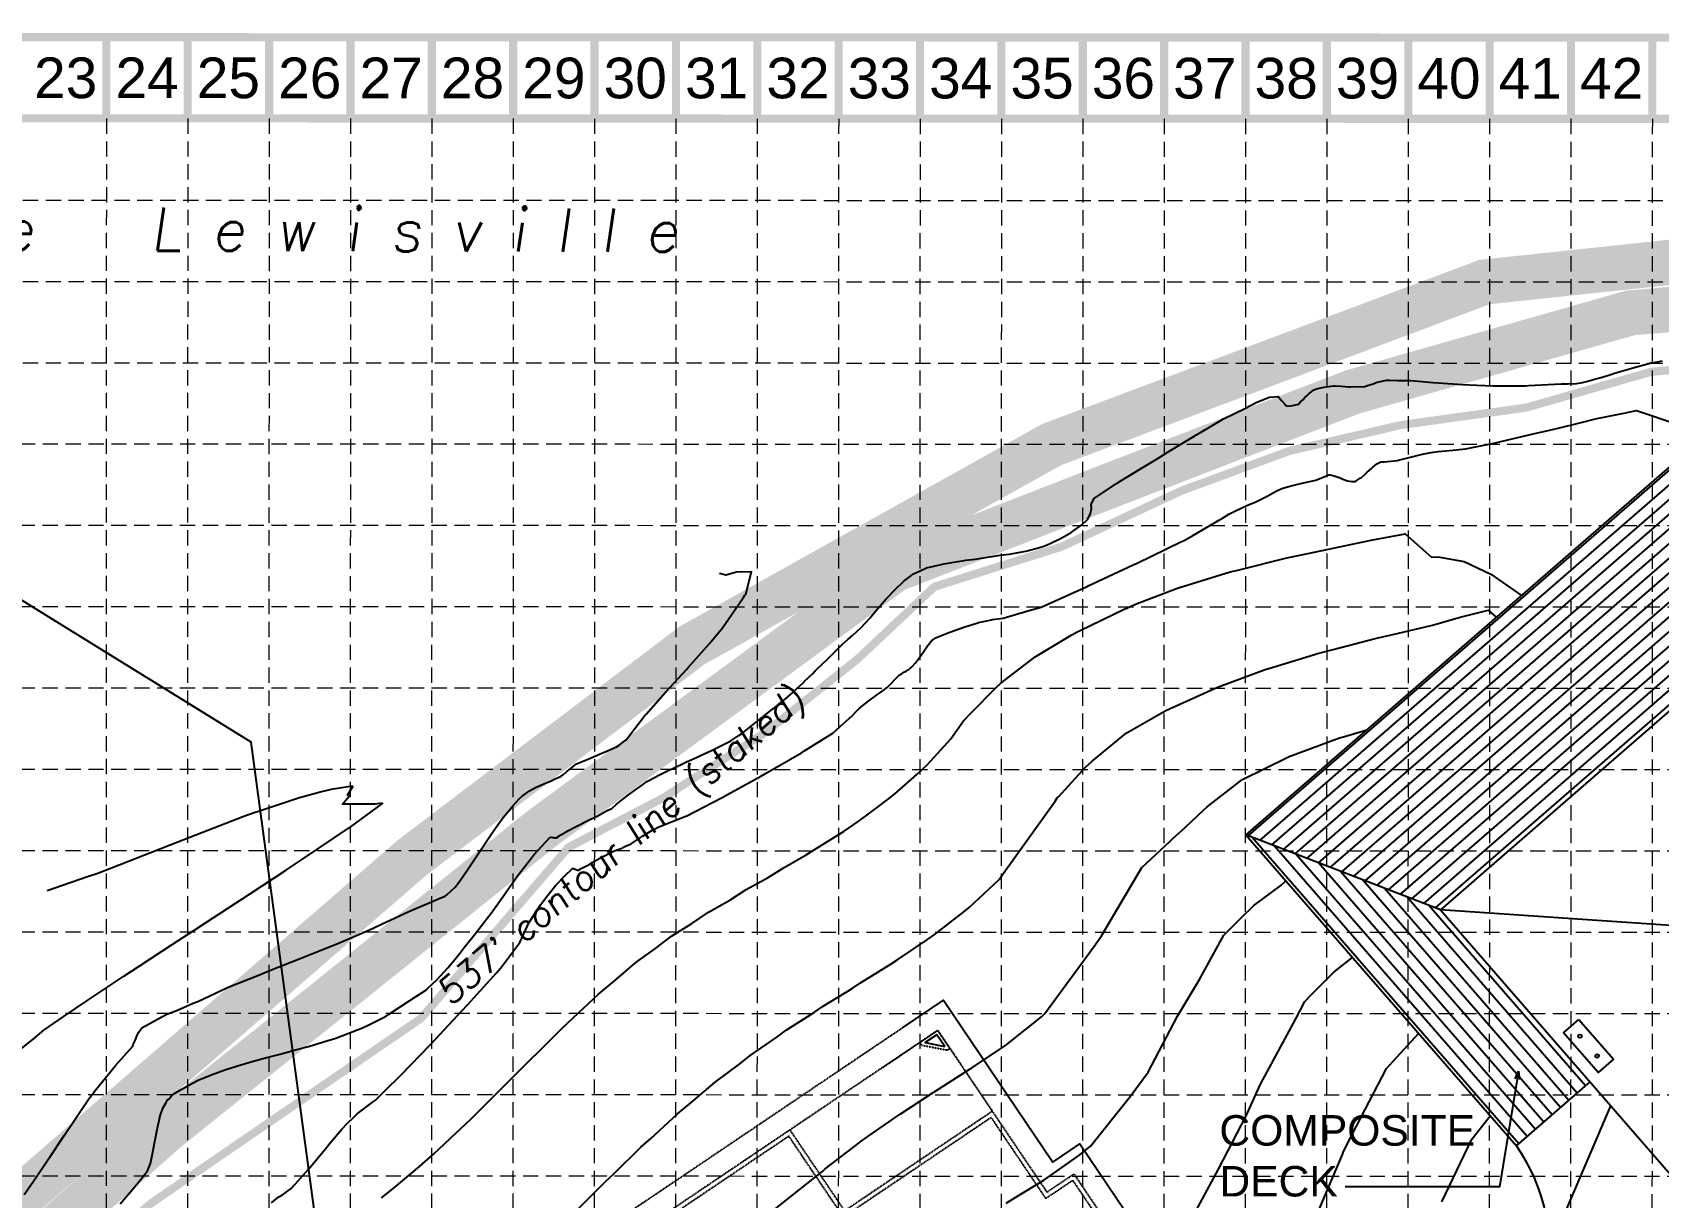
# Model space of a CAD drawing. Extents: x -334 to 9916, y 1271 to 43031.
# Drawn here: x 4504 to 6302, y 3593 to 4882 of the extents above; entities that cross this region are included whole.
import ezdxf
from ezdxf.enums import TextEntityAlignment as Align

# ---------------------------------------------------------------- set-up
doc = ezdxf.new("R2010")
doc.units = 0
doc.header["$LTSCALE"] = 150
doc.header["$MEASUREMENT"] = 0
for name, pattern in [('BGO ACAD 02$0$HIDDEN', [0.375, 0.25, -0.125]), ('DASHED', [0.75, 0.5, -0.25]), ('HIDDEN', [0.375, 0.25, -0.125])]:
    doc.linetypes.add(name, pattern=pattern)
doc.layers.get('0').update_dxf_attribs({"linetype": 'CONTINUOUS'})
for name, color, linetype in [('96NOTES', 211, 'CONTINUOUS'), ('A5', 5, 'CONTINUOUS'), ('BASE', 7, 'CONTINUOUS'), ('contours-ng', 253, 'CONTINUOUS'), ('FIXTURES', 1, 'CONTINUOUS'), ('FLOOR', 253, 'CONTINUOUS'), ('GRID', 254, 'HIDDEN'), ('INTDOOR', 4, 'CONTINUOUS'), ('outline', 5, 'CONTINUOUS'), ('outline2', 5, 'CONTINUOUS'), ('ROOF LINE', 253, 'CONTINUOUS'), ('ROOF LINE CLUBHOUSE', 253, 'CONTINUOUS'), ('swppp', 5, 'CONTINUOUS')]:
    doc.layers.add(name, color=color, linetype=linetype)
doc.styles.add('C60', font='SIMPLEX.shx', dxfattribs={"oblique": 8, "height": 2.4})
doc.styles.add('ISO', font='gcadold.shx')
doc.styles.get("Standard").update_dxf_attribs({"font": 'ARIAL.TTF'})

# ---------------------------------------------------------------- blocks, each defined once
blk = doc.blocks.new('_Open30')
at = {"color": 0, "linetype": 'ByBlock', "lineweight": -2}
for p, q in [((-1, 0.27), (0, 0)), ((0, 0), (-1, -0.27)), ((0, 0), (-1, 0))]:
    blk.add_line(p, q, dxfattribs=at)

msp = doc.modelspace()

# ---------------------------------------------------------------- hatches: boundary and pattern name
at = {"layer": 'FLOOR'}
h = msp.add_hatch(dxfattribs=at)
h.set_pattern_fill('ANSI31', scale=98, angle=45, style=0)
h.set_pattern_definition([(41, (5543.591, 4490.788), (-8.03672, 9.24519), [])])
h.paths.add_polyline_path([(5845.7, 3993.9), (6060.9, 3910.9), (6554.5, 4340), (6420.8, 4493.8)])
h = msp.add_hatch(dxfattribs=at)
h.set_pattern_fill('ANSI31', scale=98, angle=52, style=0)
h.set_pattern_definition([(311, (6072.04, 2786.538), (9.24519, 8.03672), [])])
h.paths.add_polyline_path([(6144.9, 3649.7), (6226.4, 3720.5), (6060.9, 3910.9), (5845.7, 3993.9)])

# ---------------------------------------------------------------- linework, layer by layer
at = {"layer": 'A5', "color": 7}
msp.add_line((6144.9, 3649.7), (6226.4, 3720.5), dxfattribs=at)
at = {"layer": 'A5', "color": 7, "flags": 128}
msp.add_lwpolyline([(6123.2, 3357.7, 0.121515), (6178.5, 3495.6, 0.202746), (6144.9, 3649.7)], format="xyb", dxfattribs=at)
at = {"layer": 'BASE', "const_width": 9}
for points in [[(2424.2, 1277.3), (8184.2, 1275.6), (8185.3, 4875.6), (2425.3, 4877.3)], [(2514.1, 1367.3), (8094.5, 1365.5), (8095.4, 4785.7), (2516.2, 4787.5)]]:
    msp.add_lwpolyline(points, close=True, dxfattribs=at)
for points in [[(4585.3, 4786.7), (4585.3, 4876.7)], [(4675.3, 4786.7), (4675.3, 4876.7)], [(4765.3, 4786.6), (4765.3, 4876.6)], [(4855.3, 4786.6), (4855.3, 4876.6)], [(4945.3, 4786.6), (4945.3, 4876.6)], [(5035.3, 4786.6), (5035.3, 4876.6)], [(5125.3, 4786.5), (5125.3, 4876.5)], [(5215.3, 4786.5), (5215.3, 4876.5)], [(5305.3, 4786.5), (5305.3, 4876.5)], [(5395.3, 4786.5), (5395.3, 4876.5)], [(5485.3, 4786.4), (5485.3, 4876.4)], [(5575.3, 4786.4), (5575.3, 4876.4)], [(5665.3, 4786.4), (5665.3, 4876.4)], [(5755.3, 4786.3), (5755.3, 4876.3)], [(5845.3, 4786.3), (5845.3, 4876.3)], [(5935.3, 4786.3), (5935.3, 4876.3)], [(6025.3, 4786.3), (6025.3, 4876.3)], [(6115.3, 4786.2), (6115.3, 4876.2)], [(6205.3, 4786.2), (6205.3, 4876.2)], [(6295.3, 4786.2), (6295.3, 4876.2)]]:
    msp.add_lwpolyline(points, dxfattribs=at)
at = {"layer": 'contours-ng', "color": 35, "linetype": 'HIDDEN', "ltscale": 0.002, "const_width": 9}
msp.add_lwpolyline([(4176.8, 3196.1), (4635.1, 3586.5), (4933.3, 3790.9), (5096.5, 3980.2), (5200.6, 4034.5), (5314.4, 4107.4), (5416.2, 4188.5), (5501.2, 4268.5), (5641.8, 4312.8), (5774.3, 4374.7), (5893.6, 4418.7), (6016.8, 4447.4), (6156, 4466.8), (6293.7, 4506.3), (6426.1, 4517.8), (6568.7, 4507.3), (6695.6, 4483.2), (6840.8, 4435.2), (6954.5, 4351.9), (7063, 4273.9), (7360, 3967)], dxfattribs=at)
at = {"layer": 'contours-ng', "color": 35, "linetype": 'Continuous'}
for points in [[(4600.7, 3585.8), (4616.1, 3603.9), (4622.8, 3611.8), (4630.9, 3622), (4633.3, 3628.3), (4634.1, 3630.4), (4636.4, 3640.9), (4636.8, 3642.7), (4639, 3654.5), (4639.3, 3656.4), (4641.6, 3668.1), (4641.9, 3669.9), (4644.4, 3681.1), (4644.6, 3682), (4646, 3686.3), (4647.7, 3691.1), (4648.1, 3692.3), (4651.2, 3697), (4653.1, 3700.8), (4654.8, 3702), (4657.3, 3705), (4660, 3707.2), (4668.6, 3712.5), (4680.6, 3719.1), (4686.7, 3722.5), (4702.4, 3728.8), (4716.2, 3734), (4729.4, 3738.1), (4746.7, 3743.1), (4761.3, 3747.1), (4777.7, 3751.2), (4794.6, 3755.9), (4808.7, 3759.6), (4825.6, 3764.9), (4839.1, 3769), (4852.5, 3774.3), (4868.6, 3780.3), (4875.6, 3783.9), (4891.8, 3792), (4895.2, 3793.8), (4897.4, 3795.1), (4921.1, 3810.7), (4939.7, 3823), (4940.3, 3823.6), (4951, 3833.6), (4959.3, 3842.8), (4962.9, 3846.9), (4970.6, 3856.2), (4976.7, 3863.5), (4981.2, 3869.2), (4993.4, 3884.6), (5008.1, 3903.7), (5009.8, 3906), (5012.9, 3910), (5025.8, 3928.1), (5030.6, 3934.8), (5041.7, 3950.3), (5054.5, 3967), (5058.1, 3971.8), (5062.4, 3976.5), (5076, 3991.2), (5077.3, 3991.3), (5077.3, 3991.3), (5077.4, 3991.3), (5078.8, 3991.2), (5079.7, 3991), (5080.4, 3990.9), (5081.5, 3990.7), (5081.9, 3990.7), (5082.2, 3990.8), (5083.2, 3990.9), (5084.4, 3991.1), (5084.4, 3991.1), (5084.5, 3991.2), (5084.5, 3991.2), (5084.6, 3991.3), (5084.6, 3991.3), (5084.6, 3991.3), (5084.7, 3991.5), (5084.7, 3991.5), (5084.7, 3991.7), (5084.7, 3991.7), (5084.7, 3991.9), (5084.7, 3991.9), (5084.8, 3992), (5094, 3997.4), (5095.7, 3998.4), (5104.8, 4003.2), (5107.1, 4004.4), (5116.5, 4009.1), (5118.7, 4010.2), (5128.9, 4015.2), (5139.1, 4020.8), (5144.4, 4023.2), (5149.2, 4027.7), (5154.9, 4032.1), (5162.7, 4038.2), (5171.9, 4044.8), (5179.5, 4050), (5183.2, 4052.9), (5192.3, 4057.9), (5197.1, 4060.3), (5208.2, 4065.9), (5211.9, 4067.5), (5225.5, 4074), (5227.1, 4074.7), (5237.9, 4079.7), (5242.5, 4081.7), (5243.1, 4082.1), (5257.9, 4088.8), (5260.5, 4090.2), (5272.4, 4096.1), (5275.9, 4098.1), (5285, 4103.8), (5288, 4105.9), (5322.2, 4132.9), (5322.4, 4133), (5333.6, 4142.1), (5333.7, 4142.2), (5335.6, 4143.9), (5344.8, 4152), (5345.3, 4152.5), (5355.9, 4162.2), (5357.3, 4163.6), (5366.9, 4172.7), (5369.4, 4175.3), (5377.9, 4183.5), (5381.7, 4187.4), (5388.8, 4194.3), (5393.9, 4199.5), (5399.7, 4205.1), (5405.8, 4210.4), (5410.9, 4214.9), (5415, 4218.8), (5420.4, 4223.7), (5424.1, 4227.9), (5429.6, 4233.8), (5432.6, 4237.4), (5438.7, 4244.5), (5440.9, 4247), (5447.8, 4255), (5449.2, 4256.6), (5457, 4264.9), (5458, 4265.9), (5466.5, 4273.8), (5467.5, 4274.8), (5476.1, 4281.5), (5478.2, 4282.9), (5480.8, 4284), (5491.7, 4289.1), (5492.5, 4289.3), (5508.5, 4293.3), (5511.5, 4293.9), (5527, 4296.5), (5535.9, 4297.8), (5546.1, 4299.2), (5562.1, 4301.6), (5565.1, 4302), (5573.4, 4303.3), (5584.2, 4304.7), (5587.8, 4305.4), (5602.5, 4308), (5609.3, 4309.7), (5619, 4312.4), (5625.3, 4314.6), (5631.3, 4317.5), (5640.1, 4321.5), (5644.6, 4324.2), (5652.5, 4328.6), (5655.5, 4330.8), (5662.9, 4335.9), (5664.3, 4337.1), (5670.2, 4342.5), (5670.9, 4343.3), (5671, 4343.5), (5673.9, 4349.1), (5674.1, 4351.7), (5674.9, 4354.8), (5674.7, 4360.1), (5674.7, 4360.4), (5675.2, 4361.2), (5677.8, 4366.3), (5702.7, 4382.8), (5704.1, 4383.7), (5704.8, 4384.1), (5733, 4401.4), (5747.5, 4410), (5761.5, 4419), (5789.1, 4435.5), (5790.9, 4436.7), (5795.6, 4439.3), (5821, 4454.5), (5844.5, 4465.7), (5858, 4472.8), (5871.9, 4478.3), (5880.9, 4479.1), (5881.3, 4479.1), (5881.6, 4478.9), (5885.4, 4474.3), (5888.7, 4470.7), (5889.5, 4469.5), (5891, 4468.2), (5897.8, 4469), (5903.8, 4470.6), (5906.3, 4473.2), (5908.6, 4475.5), (5911.1, 4477.9), (5913.6, 4480.1), (5915.9, 4482.5), (5918.6, 4484.6), (5921, 4486.4), (5922.8, 4487.1), (5926.8, 4488.4), (5932.1, 4489.4), (5934.7, 4489.7), (5940, 4490.4), (5942.6, 4490.7), (5944.1, 4490.8), (5951.1, 4490.4), (5959.5, 4489.6), (5961.5, 4489.7), (5977.2, 4490.1), (5979.2, 4490.7), (5986.4, 4493.2), (5989.1, 4494.1), (5989.8, 4494.4), (6001.4, 4497), (6004.5, 4497.2), (6013.4, 4496.9), (6023.4, 4496.8), (6028.1, 4496.6), (6052.6, 4494.6), (6058.3, 4494.1), (6085.2, 4492.2), (6101.2, 4491.5), (6119.1, 4490.8), (6153.4, 4491), (6155.5, 4491), (6158.5, 4491.2), (6194.8, 4493.2), (6199.6, 4493.2), (6201.3, 4493.2), (6203.6, 4493.3), (6207.8, 4493.2), (6211.3, 4493.3), (6218.1, 4494.7), (6222.3, 4495.6), (6232.7, 4498.5), (6237.2, 4499.8), (6248.2, 4503.1), (6253.6, 4504.7), (6263.9, 4507.8), (6269.9, 4509.6), (6279.3, 4512.3), (6284.7, 4513.8), (6294, 4516.2), (6296.9, 4516.7), (6306.7, 4518.5)], [(4768, 3586.7), (4776.2, 3593.3), (4780.1, 3595.6), (4784, 3598.6), (4789.6, 3602.8), (4794.2, 3607.6), (4808.8, 3623.9), (4811.1, 3626.7), (4827.2, 3646.3), (4832.9, 3653), (4845.9, 3668.3), (4851.5, 3674.6), (4858.9, 3681.5), (4862.8, 3685.3), (4879.3, 3697.7), (4882.9, 3700.5), (4892.6, 3710), (4911.8, 3728.8), (4943.1, 3761.3), (4944.3, 3762.5), (4949.5, 3768), (4979, 3799.5), (4984.7, 3805.7), (5017, 3841.4), (5021.4, 3846.3), (5025, 3851.1), (5042.5, 3874.9), (5051, 3893.3), (5052.7, 3896.6), (5066, 3916.8), (5072.2, 3925.4), (5082.3, 3938.4), (5092.5, 3948.8), (5100.9, 3956.9), (5101.9, 3956.9), (5102.3, 3956.8), (5102.5, 3956.7), (5104.5, 3955.7), (5105.6, 3955.2), (5106.4, 3955), (5107.5, 3954.9), (5107.9, 3954.8), (5108.1, 3954.8), (5108.1, 3954.8), (5108.2, 3954.9), (5108.3, 3954.9), (5108.3, 3955.1), (5108.3, 3955.1), (5108.4, 3955.3), (5108.4, 3955.3), (5108.5, 3955.4), (5108.5, 3955.5), (5110.6, 3956.6), (5119.9, 3961.6), (5122.6, 3963.2), (5131.1, 3968.1), (5134.9, 3970.1), (5142.5, 3974.1), (5146.4, 3976.1), (5154.4, 3979), (5155.8, 3979.4), (5156.6, 3979.8), (5159.6, 3981.3), (5164.1, 3983.3), (5165.7, 3984.2), (5176.2, 3991), (5178.5, 3992.5), (5188.7, 3998.9), (5190.7, 4000), (5196.5, 4002.7), (5226.2, 4014.5), (5226.4, 4014.6), (5226.5, 4014.6), (5266.4, 4035.4), (5272.2, 4038.6), (5309.8, 4059.3), (5314.5, 4061.9), (5342, 4077.7), (5354.1, 4084.7), (5356.9, 4086.4), (5388.7, 4106.5), (5400.8, 4117.3), (5410.3, 4125.8), (5414.5, 4130.4), (5418.2, 4134.2), (5425.2, 4139.7), (5430, 4143.3), (5437.1, 4148.4), (5442.9, 4152.6), (5448.9, 4157.1), (5453.3, 4161.4), (5458.7, 4166.9), (5460.7, 4169.1), (5460.9, 4169.3), (5461.6, 4169.8), (5463.7, 4171.3), (5464.3, 4171.8), (5466.8, 4173.3), (5468.2, 4174.2), (5469.9, 4175.2), (5472, 4176.6), (5472.8, 4177.1), (5475.2, 4179), (5475.5, 4179.2), (5475.6, 4179.3), (5475.7, 4179.5), (5476.2, 4180), (5480.2, 4184.4), (5481.3, 4185.7), (5484.7, 4190.2), (5486.4, 4192.8), (5489.1, 4196.6), (5491.4, 4200), (5493.6, 4203.1), (5496.6, 4207), (5498, 4208.7), (5501.6, 4211.4), (5502.5, 4212.1), (5516.6, 4217.6), (5518.1, 4218.2), (5518.3, 4218.2), (5533.8, 4223.9), (5534.7, 4224.1), (5549.4, 4228.6), (5550.1, 4228.8), (5557.5, 4230.5), (5564.4, 4232), (5565, 4232.1), (5577.3, 4233.6), (5604.7, 4241.8), (5619.4, 4246.1), (5656.2, 4262.5), (5669.5, 4268.5), (5671.4, 4269.4), (5721.2, 4292.9), (5725.3, 4294.7), (5773.6, 4318.1), (5777.4, 4319.8), (5786.9, 4325.2), (5817.4, 4342.8), (5820, 4344.6), (5826.8, 4348.7), (5831.9, 4351.5), (5840.4, 4355.4), (5846.8, 4358.4), (5856.7, 4362.6), (5862.7, 4365.3), (5870, 4369.2), (5875, 4372.2), (5880.7, 4375), (5885.4, 4377.1), (5894.3, 4379.7), (5903.1, 4381.9), (5909.5, 4383.4), (5923, 4386.6), (5924.8, 4387.1), (5935.6, 4391.5), (5937.4, 4392.3), (5938.5, 4392.2), (5941.9, 4391.7), (5945.5, 4390.5), (5949.9, 4388.9), (5953.1, 4387.7), (5958.3, 4385.9), (5960.6, 4385.2), (5963.1, 4385.1), (5966, 4385.1), (5966.4, 4385.1), (5966.8, 4385.1), (5967.3, 4385.5), (5968.7, 4386.4), (5972.3, 4388.7), (5973.7, 4389.6), (5978.2, 4393.6), (5979.9, 4395.2), (5984.6, 4399.5), (5986.1, 4400.9), (5990.6, 4404.6), (5992.8, 4405.7), (5994.9, 4406.6), (5998.6, 4406.9), (6009.8, 4407.7), (6012.9, 4408.4), (6026.2, 4411.6), (6033.6, 4413.4), (6042.6, 4415.5), (6053, 4417.6), (6058.4, 4418.3), (6067, 4419), (6078.4, 4420), (6088.5, 4421), (6110.9, 4425.5), (6117, 4426.7), (6126.2, 4428.9), (6148.1, 4433.9), (6168.4, 4438.8), (6180, 4441.5), (6192.6, 4444.5), (6212.3, 4449.3), (6234, 4454.6), (6243.5, 4456.5), (6263.7, 4460.6), (6272.5, 4462.5), (6277.6, 4463.6), (6326, 4447.4)], [(4889.7, 3592.2), (4904.1, 3603.7), (4931.6, 3626.8), (4947, 3640.5), (4972, 3663.8), (4987.9, 3679), (5011.4, 3702.3), (5027.7, 3718.4), (5050.4, 3741.3), (5067.3, 3757.9), (5089.6, 3780.1), (5107.7, 3796.9), (5129.6, 3817.7), (5149.7, 3834.4), (5171.1, 3852.9), (5191.6, 3867.4), (5210.3, 3881.9), (5232.8, 3895.7), (5251.2, 3908.4), (5274.8, 3921.8), (5293, 3933.4), (5317.2, 3946.7), (5335.2, 3957.9), (5359.5, 3971.8), (5377.1, 3982.9), (5401.4, 3998.2), (5417.8, 4009.5), (5442.3, 4027.4), (5456.9, 4038.9), (5481.8, 4060.8), (5493.4, 4071.9), (5519.2, 4100.3), (5533.2, 4120.1), (5541.9, 4128.9), (5569.5, 4157.1), (5574.8, 4161.7), (5612.5, 4190.8), (5614.4, 4191.9), (5653.1, 4215.3), (5659.9, 4218.9), (5661.8, 4219.9), (5711.8, 4244), (5714.1, 4245), (5723.7, 4249.2), (5768.9, 4266.5), (5771.2, 4267.2), (5828.5, 4284.9), (5836.9, 4286.9), (5891.1, 4300.6), (5908.9, 4304.2), (5956.2, 4314), (5984.4, 4320), (6021.9, 4326.9), (6051.2, 4301.1), (6058.1, 4301.5), (6087.1, 4296.6), (6116.5, 4282.3), (6150.6, 4259)], [(4494.5, 3596), (4503.9, 3609.5), (4519.1, 3632.1), (4521.4, 3635.3), (4522.7, 3637.3), (4538.6, 3661.2), (4550, 3678.2), (4555.8, 3687), (4566, 3701.9), (4574.4, 3712.9), (4580.9, 3720.9), (4595.4, 3738.8), (4614.4, 3760.1), (4615.1, 3762), (4617.7, 3767.2), (4619.3, 3772.3), (4621, 3775.2), (4624.4, 3780.6), (4642.7, 3790.2), (4652.2, 3795.5), (4664.1, 3800), (4681.2, 3807.8), (4686.3, 3809.7), (4719.9, 3825.4), (4752.7, 3838.3), (4759.7, 3841.3), (4768.8, 3844.8), (4799.5, 3857), (4823.5, 3866.7), (4839.4, 3873.1), (4862, 3882.7), (4879.6, 3890.5), (4889.7, 3895.3), (4920, 3909.1), (4955.2, 3924.1), (4960, 3926.1), (4961.8, 3927.6), (4971.3, 3936.6), (4977.2, 3944.4), (4984.1, 3954.2), (4992.9, 3967.3), (4997.3, 3974.2), (5008.2, 3990.6), (5010.4, 3994), (5019, 4006), (5023.1, 4011.8), (5024.2, 4013.2), (5035.2, 4026.4), (5041.9, 4033.7), (5045.3, 4036.6), (5050.8, 4040.8), (5051.8, 4041.6), (5052.6, 4042.2), (5059.8, 4046.3), (5065.1, 4048.7), (5069.2, 4050.6), (5078.4, 4054.3), (5079.4, 4054.7), (5081.9, 4055.8), (5088.5, 4059), (5090.8, 4060.8), (5094.7, 4064.1), (5098.3, 4067), (5105.4, 4072.4), (5110.9, 4074.8), (5121.4, 4079.3), (5130.8, 4083.1), (5137.9, 4086.1), (5149.4, 4091.2), (5152.5, 4093.4), (5160.1, 4099), (5178.4, 4122.9), (5180.5, 4125.6), (5182.3, 4127.4), (5204.3, 4152.3), (5227, 4176.8), (5229, 4179.2), (5231.9, 4182.5), (5252.3, 4205.9), (5266.8, 4223.1), (5273.4, 4232.6), (5289.6, 4256.3), (5291.6, 4259.1), (5292.5, 4260.3), (5298.7, 4284.9), (5298.8, 4285.2), (5282.3, 4284.6), (5270.5, 4281.4), (5263.5, 4283)], [(5107.2, 3580), (5137.2, 3609.9), (5147.1, 3619.2), (5176.6, 3648.3), (5187.7, 3658), (5216.9, 3685.4), (5229.7, 3695.5), (5258.8, 3720.2), (5286, 3740.7), (5297.5, 3749.9), (5326.9, 3770), (5337.3, 3778), (5368.4, 3797.6), (5378.2, 3804.5), (5410.2, 3824.1), (5419.6, 3830.2), (5452.1, 3850.6), (5460.8, 3856.2), (5493.5, 3878.3), (5501.1, 3883.5), (5533.9, 3908.9), (5539.7, 3913.5), (5572.7, 3944.4), (5577.8, 3951.4), (5634.7, 4031.2), (5636.8, 4034.8), (5638.3, 4036.2), (5668.3, 4068.8), (5675.8, 4075.5), (5708.7, 4102.7), (5713.4, 4106.4), (5757.1, 4131.4), (5761.1, 4133.3), (5810.2, 4155.7), (5815.5, 4157.6), (5866.9, 4176.8), (5876, 4179.4), (5926.5, 4195.2), (5942.3, 4199), (5988.6, 4211.3), (6012.9, 4216.8), (6052.2, 4226.1), (6082.7, 4234.9), (6113.8, 4242.7), (6122.7, 4234.7)], [(5303, 3562.3), (5342.4, 3593.6), (5377.7, 3621.9), (5380.5, 3624.3), (5417.9, 3653.1), (5419.2, 3654.1), (5459, 3682.1), (5459, 3682.1), (5463.2, 3684.8), (5499.8, 3708.7), (5500.6, 3709.2), (5540.9, 3734.9), (5542.4, 3735.9), (5581.3, 3762.1), (5583.7, 3763.9), (5619.5, 3792.7), (5623.5, 3796.4), (5677.1, 3869.8), (5685.9, 3882.1), (5730.5, 3957.8), (5762, 3986.9), (5764.6, 3989.6), (5778.9, 4002.6), (5798.9, 4021.3), (5802.8, 4024.8), (5840.9, 4054.6), (5841.8, 4055.2), (5892.7, 4080.2), (5893.6, 4080.5), (5949.4, 4101.2), (5953.7, 4102.5), (5979.5, 4110.2)], [(4487.9, 3754.6), (4504, 3767.6), (4516.2, 3777.7), (4537.4, 3792.5), (4564.8, 3811.2), (4604.7, 3837.7), (4621.6, 3848.8), (4658, 3872.6), (4682, 3888.3), (4695, 3896.7), (4743.6, 3928.3), (4784.7, 3955.4), (4801.2, 3966.3), (4854.3, 4002), (4854.5, 4002.2), (4890.8, 4028.7), (4887.7, 4028.5), (4882.6, 4028.1), (4851.7, 4028), (4846.5, 4028.1), (4854.9, 4038.1), (4852, 4038), (4858, 4047.6), (4857.5, 4047.9), (4857.4, 4047.9), (4834, 4044), (4823.3, 4041.7), (4799.1, 4034.8), (4754.8, 4020.3), (4748.8, 4018.3), (4737.4, 4014.1), (4664.5, 3985.7), (4590.8, 3957), (4575.9, 3951.2), (4564.6, 3947.5), (4519.7, 3931.9)], [(5580.7, 3586.4), (5591.3, 3593.2), (5622.1, 3612), (5633.2, 3619.5), (5662.1, 3639.9), (5673.9, 3649.5), (5717.8, 3704.3), (5737.6, 3731.5), (5770.2, 3793.2), (5794.3, 3833.8), (5821.3, 3883.1), (5840, 3901.6), (5854.5, 3915.7), (5884.4, 3938.1), (5889.8, 3943.2)], [(5790.4, 3577.5), (5815.6, 3623.9), (5846.1, 3682.9), (5861.8, 3717.9), (5901.1, 3790.2), (5911, 3809.4), (5917.5, 3816.5), (5943.5, 3842.5), (5963.7, 3858.2)], [(5911.9, 3544.7), (5952.5, 3640.4), (5953.4, 3642.6), (5959, 3654), (6001.1, 3735.3), (6036.6, 3774.3)], [(6176.3, 3523.4), (6249.5, 3694)], [(6062.4, 3587.8), (6095.8, 3657.4), (6116, 3682.9)]]:
    msp.add_lwpolyline(points, dxfattribs=at)
at = {"layer": 'FIXTURES', "color": 7, "linetype": 'HIDDEN', "ltscale": 0.002}
for p, q in [((5485, 3764.2), (5341.5, 3667.5)), ((5518.3, 3757.7), (5565.3, 3688.1))]:
    msp.add_line(p, q, dxfattribs=at)
at = {"layer": 'FLOOR', "color": 7}
msp.add_line((6060.9, 3910.9), (5845.7, 3993.9), dxfattribs=at)
at = {"layer": 'GRID', "color": 252, "linetype": 'HIDDEN', "lineweight": 0, "ltscale": 0.45}
for p, q in [((4585.3, 4786.7), (4584.3, 1636.3)), ((4675.3, 4786.7), (4674.3, 1636.3)), ((4765.3, 4786.6), (4764.3, 1636.2)), ((4855.3, 4786.6), (4854.3, 1636.2)), ((4945.3, 4786.6), (4944.3, 1636.2)), ((5035.3, 4786.6), (5034.3, 1636.2)), ((5125.3, 4786.5), (5124.3, 1636.1)), ((5215.3, 4786.5), (5214.3, 1636.1)), ((5305.3, 4786.5), (5304.3, 1636.1)), ((5395.3, 4786.5), (5394.3, 1636.1)), ((5485.3, 4786.4), (5484.3, 1636)), ((5575.3, 4786.4), (5574.3, 1636)), ((5665.3, 4786.4), (5664.3, 1636)), ((5755.3, 4786.3), (5754.3, 1635.9)), ((5845.3, 4786.3), (5844.3, 1635.9)), ((5935.3, 4786.3), (5934.3, 1635.9)), ((6025.3, 4786.3), (6024.3, 1635.9)), ((6115.3, 4786.2), (6114.3, 1635.8)), ((6205.3, 4786.2), (6204.3, 1635.8)), ((6295.3, 4786.2), (6294.3, 1635.8)), ((2518.6, 4697), (8098.6, 4695.3)), ((2518.5, 4607), (8098.5, 4605.3)), ((2518.5, 4517), (8098.5, 4515.3)), ((2515.2, 4427.3), (8095.2, 4425.6)), ((2515.1, 4337.3), (8095.1, 4335.6)), ((2515.1, 4247.3), (8095.1, 4245.6)), ((2515.1, 4157.3), (8095.1, 4155.6)), ((2515.1, 4067.3), (8095.1, 4065.6)), ((2515, 3977.3), (8095, 3975.6)), ((2515, 3887.3), (8095, 3885.6)), ((2515, 3797.3), (8095, 3795.6)), ((2515, 3707.3), (8095, 3705.6)), ((2514.9, 3617.3), (8094.9, 3615.6))]:
    msp.add_line(p, q, dxfattribs=at)
at = {"layer": 'INTDOOR', "color": 7, "linetype": 'Continuous', "ltscale": 12}
msp.add_lwpolyline([(6554.5, 4340), (6420.8, 4493.8), (5845.7, 3993.9), (6144.9, 3649.7)], dxfattribs=at)
at = {"layer": 'outline', "color": 7, "ltscale": 100}
for points in [[(4873.3, 3147.5), (4745.4, 4096.6), (4446.6, 4281.2)], [(6145.8, 3723.6), (6126.3, 3604.6), (5955.7, 3604.6)]]:
    msp.add_lwpolyline(points, dxfattribs=at)
at = {"layer": 'outline', "color": 7, "ltscale": 100, "flags": 128}
msp.add_lwpolyline([(6214.1, 3789.5), (6252.2, 3745.7), (6235.2, 3731), (6197.2, 3774.8), (6214.1, 3789.5)], dxfattribs=at)
at = {"layer": 'outline', "color": 7, "ltscale": 100}
for centre in [(6215.2, 3771.2), (6234.2, 3749.3)]:
    msp.add_circle(centre, 2, dxfattribs=at)
at = {"layer": 'outline2', "color": 7, "linetype": 'BGO ACAD 02$0$HIDDEN', "ltscale": 0.002}
for p, q in [((5563.9, 3681.1), (5400.6, 3571)), ((5340.2, 3660.5), (5143.1, 3527.6)), ((5400.6, 3571), (5340.2, 3660.5))]:
    msp.add_line(p, q, dxfattribs=at)
at = {"layer": 'outline2', "color": 7, "linetype": 'BGO ACAD 02$0$HIDDEN', "ltscale": 0.002, "flags": 128}
for points in [[(5444.5, 3736.9), (5504.9, 3777.6), (5625.6, 3598.6), (5655.5, 3618.7), (5830, 3360), (5800.1, 3339.9), (5934.3, 3141), (5888.9, 3110.3)], [(5516.8, 3756.7), (5518.3, 3757.7), (5504.9, 3777.6), (5485, 3764.2), (5486.9, 3761.3), (5515.4, 3755.8), (5516.6, 3756.6)], [(5565.3, 3688.1), (5401.9, 3577.9), (5341.5, 3667.5), (5136.1, 3528.9), (5136.1, 3528.9)], [(5563.9, 3681.1), (5624.3, 3591.6), (5654.1, 3611.7), (5823, 3361.4), (5793.2, 3341.2), (5927.4, 3142.3), (5886.1, 3114.4)]]:
    msp.add_lwpolyline(points, dxfattribs=at)
at = {"layer": 'outline2', "color": 7, "flags": 128}
msp.add_lwpolyline([(5512.6, 3759.9), (5503.9, 3772.8), (5491, 3764.1), (5512.6, 3759.9)], dxfattribs=at)
at = {"layer": 'ROOF LINE', "color": 7, "flags": 128}
msp.add_lwpolyline([(5465.9, 3780.3), (5511.3, 3810.9), (5632.1, 3631.9), (5662, 3652), (5863.3, 3353.5), (5833.4, 3333.4), (5967.6, 3134.5), (5911.2, 3096.4)], dxfattribs=at)
at = {"layer": 'ROOF LINE', "color": 7, "linetype": 'BGO ACAD 02$0$HIDDEN', "ltscale": 0.002, "flags": 128}
msp.add_lwpolyline([(5465.9, 3780.3), (4168.3, 2905), (4353.4, 2630.6), (4368.3, 2640.7), (4410.3, 2578.5), (4395.3, 2568.5), (4486.2, 2433.7), (4501.1, 2443.8), (4518.7, 2417.7), (4503.8, 2407.6), (4624.6, 2228.6), (4872.1, 2395.5), (4959.3, 2266.2), (5496.3, 2628.4)], dxfattribs=at)
at = {"layer": 'ROOF LINE CLUBHOUSE', "color": 7, "linetype": 'BGO ACAD 02$0$HIDDEN', "ltscale": 50}
msp.add_line((6451.4, 3884.6), (6060.9, 3910.9), dxfattribs=at)
at = {"layer": 'ROOF LINE CLUBHOUSE', "color": 7, "flags": 128}
msp.add_lwpolyline([(6581.7, 4363.6), (6060.9, 3910.9), (6423.1, 3494.3), (6943.8, 3947)], close=True, dxfattribs=at)
at = {"layer": 'swppp', "color": 1, "linetype": 'DASHED', "ltscale": 3, "const_width": 50, "flags": 128}
msp.add_lwpolyline([(6274.4, 3111.3), (6197.9, 3188.3), (6475.1, 3440.5), (7012.3, 3902), (7078, 3904.9), (7152.4, 3893.7), (7299.1, 4156.4), (6934.7, 4492.3), (6498.3, 4647.1), (6109.8, 4605.7), (5631.2, 4426), (5232.8, 4203.4), (4924, 3969.2), (4516.4, 3615.4), (3785.1, 2977.8), (4091.3, 2400.9), (4453.4, 1932.7), (4611.2, 2112.9), (4627.8, 2242.2), (4846.8, 2411.8), (5213.6, 2647.1), (5481.8, 2792.1), (5763.3, 2827.3), (6060.5, 2882.4)], close=True, dxfattribs=at)
at = {"layer": 'swppp', "color": 200, "linetype": 'Continuous', "ltscale": 100, "const_width": 50, "flags": 128}
msp.add_lwpolyline([(7100.2, 3929.3), (7218.2, 4159.9), (7042.7, 4333.4), (6854.6, 4461.8), (6662.3, 4532.7), (6456.1, 4587.2), (6271.2, 4571.6), (5963.6, 4484), (5686.8, 4377.1), (5456.4, 4287.3), (5066.3, 4000.4), (4651.6, 3667.7), (4308.2, 3363.5), (3968.9, 3065.6), (3933.6, 3018.4), (3975.7, 2759.1), (4001.6, 2696.8), (4199.1, 2372.4), (4270.4, 2255.9), (4419.8, 2077.9), (4483, 2039.2)], dxfattribs=at)

# ---------------------------------------------------------------- block references
at = {"layer": 'outline', "color": 7, "ltscale": 100, "xscale": 9, "yscale": 9, "zscale": 9, "rotation": 80.66822990676222}
msp.add_blockref('_Open30', (6147.3, 3732.5), dxfattribs=at)

# ---------------------------------------------------------------- texts
at = {"layer": '96NOTES', "color": 7, "insert": (5816.4, 3683.8, -6516), "char_height": 33.75, "width": 346.623, "attachment_point": 1, "style": 'ISO'}
msp.add_mtext('{\\fArial|b0|i0|c0|p34;COMPOSITE DECK}', dxfattribs=at)
at = {"layer": 'BASE'}
for s, p in [('23', (4540.3, 4831.7)), ('24', (4630.3, 4831.7)), ('25', (4720.3, 4831.7)), ('26', (4810.3, 4831.6)), ('27', (4900.3, 4831.6)), ('28', (4990.3, 4831.6)), ('29', (5080.3, 4831.5)), ('30', (5170.3, 4831.5)), ('31', (5260.3, 4831.5)), ('32', (5350.3, 4831.5)), ('33', (5440.3, 4831.4)), ('34', (5530.3, 4831.4)), ('35', (5620.3, 4831.4)), ('36', (5710.3, 4831.4)), ('37', (5800.3, 4831.3)), ('38', (5890.3, 4831.3)), ('39', (5980.3, 4831.3)), ('40', (6070.3, 4831.3)), ('41', (6160.3, 4831.2)), ('42', (6250.3, 4831.2))]:
    msp.add_text(s, height=45, rotation=359.9828, dxfattribs=at).set_placement(p, align=Align.MIDDLE_CENTER)
at = {"layer": 'contours-ng', "color": 35, "linetype": 'HIDDEN', "ltscale": 0.002, "style": 'C60', "oblique": 8}
msp.add_text("537' contour line (staked)", height=28.8, rotation=40.4292, dxfattribs=at).set_placement((4965.9, 3803.6))
at = {"layer": 'swppp', "color": 5, "style": 'C60', "oblique": 8}
msp.add_text('L a k e   L e w i s v i l l e', height=48, rotation=359.8641, dxfattribs=at).set_placement((4260.2, 4641.2))

doc.saveas('drawing.dxf')
